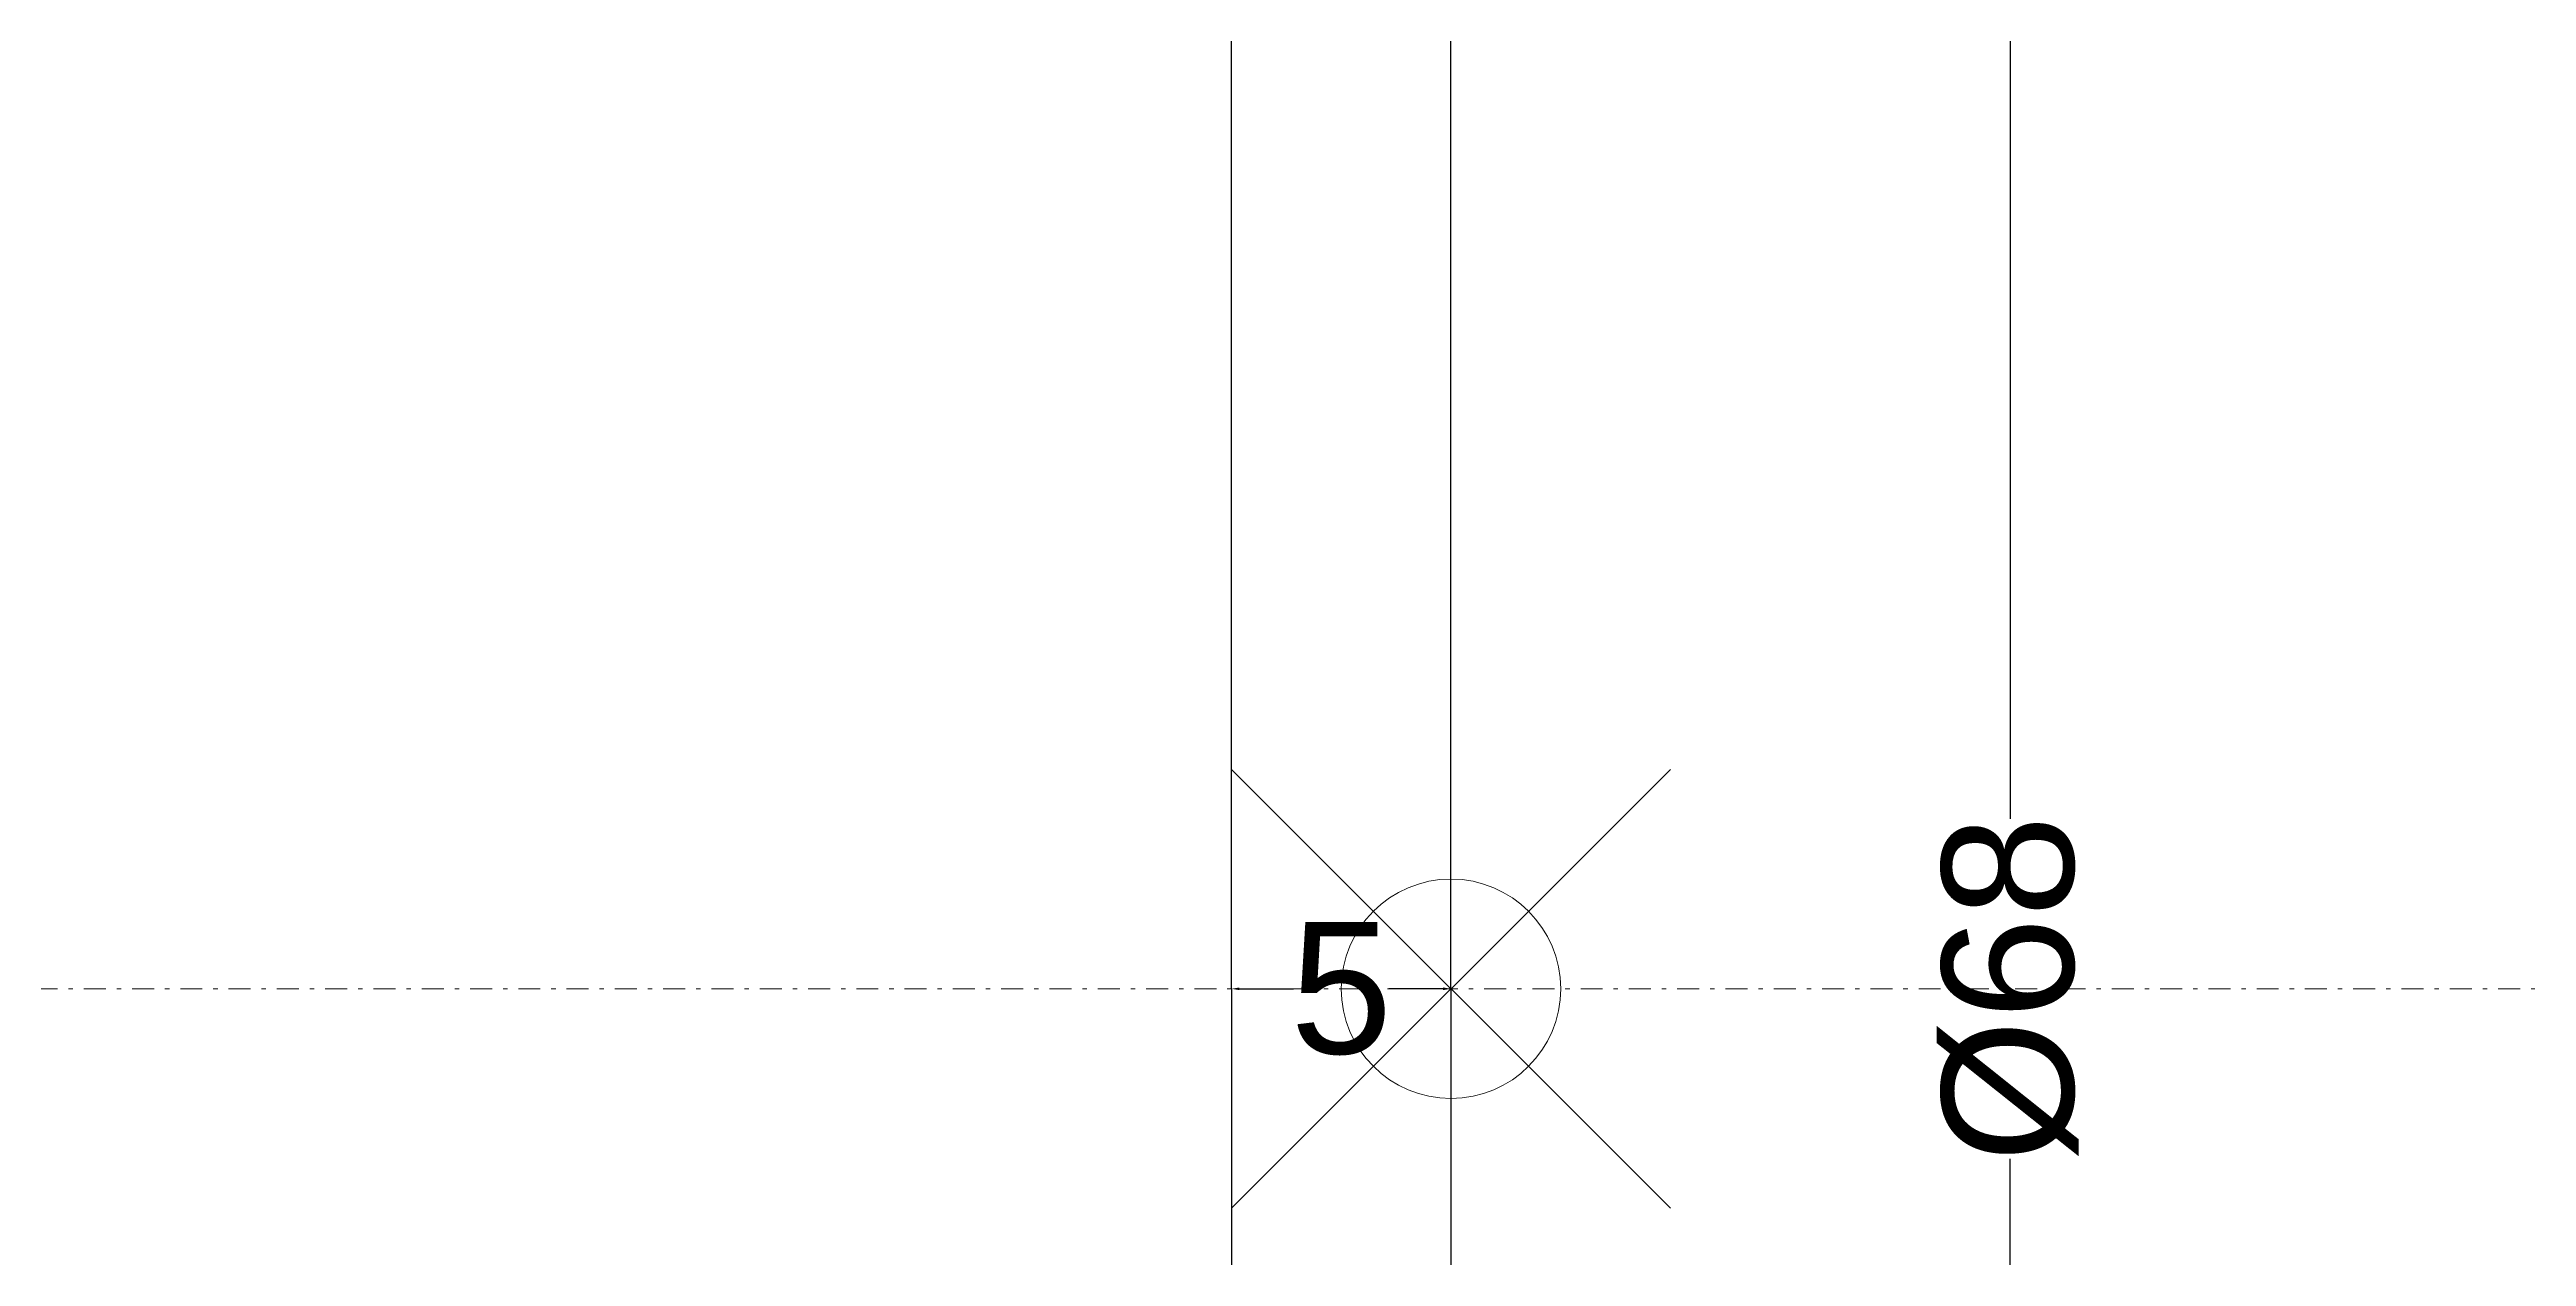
# Model space of a CAD drawing. Header units: inches. Extents: x -20 to 1819, y -457 to 307.
# Drawn here: x 1477.9 to 1534.4, y 163.2 to 190.7 of the extents above; entities that cross this region are included whole.
import ezdxf

# ---------------------------------------------------------------- set-up
doc = ezdxf.new("R2010")
doc.units = ezdxf.units.IN
doc.header["$MEASUREMENT"] = 0
doc.header["$PDMODE"] = 35
doc.header["$PDSIZE"] = 5
doc.linetypes.add('DASHDOT', pattern=[1, 0.5, -0.25, 0, -0.25])
doc.layers.get('0').update_dxf_attribs({"lineweight": 15})
doc.layers.add('AXE', color=7, linetype='DASHDOT', lineweight=15)
doc.layers.add('GROASE', color=7, linetype='Continuous', lineweight=30)
doc.styles.get("Standard").update_dxf_attribs({"font": 'arial.ttf', "height": 3})
doc.dimstyles.get("Standard").update_dxf_attribs({"dimtxt": 0.18, "dimasz": 0.18, "dimexe": 0.18, "dimexo": 0.0625, "dimgap": 0.09, "dimtad": 0, "dimtih": 1, "dimtoh": 1, "dimdec": 4, "dimzin": 0, "dimdsep": 46, "dimtxsty": 'Standard', "dimcen": 0.09, "dimadec": 0, "dimazin": 0, "dimtfac": 1, "dimtdec": 4, "dimtofl": 0, "dimtmove": 0, "dimatfit": 3, "dimfxl": 1, "dimtolj": 1, "dimtzin": 0, "dimarcsym": 0})

# ---------------------------------------------------------------- blocks, each defined once
blk = doc.blocks.new('*D41')
at = {"color": 0, "lineweight": -2, "transparency": 16777216}
for p, q in [((1504.87, 169.324), (1504.87, 169.441)), ((1509.87, 169.324), (1509.87, 169.441)), ((1505.05, 169.261), (1506.285, 169.261)), ((1509.69, 169.261), (1508.454, 169.261))]:
    blk.add_line(p, q, dxfattribs=at)
at = {"color": 0, "transparency": 16777216}
for points in [[(1505.05, 169.291), (1505.05, 169.231), (1504.87, 169.261)], [(1509.69, 169.291), (1509.69, 169.231), (1509.87, 169.261)]]:
    blk.add_solid(points, dxfattribs=at)
at = {"layer": 'Defpoints', "color": 0, "transparency": 16777216}
for p in [(1504.87, 169.261), (1504.87, 169.261), (1509.87, 169.261)]:
    blk.add_point(p, dxfattribs=at)
at = {"color": 0, "transparency": 16777216, "insert": (1507.37, 169.261), "char_height": 3, "attachment_point": 5}
blk.add_mtext('\\A1;5', dxfattribs=at)
blk = doc.blocks.new('*D43')
at = {"color": 0, "lineweight": -2, "transparency": 16777216}
for p, q in [((1510.932, 203.261), (1522.789, 203.261)), ((1522.609, 203.081), (1522.609, 173.135)), ((1522.609, 135.441), (1522.609, 165.388)), ((1510.932, 135.261), (1522.789, 135.261))]:
    blk.add_line(p, q, dxfattribs=at)
at = {"color": 0, "transparency": 16777216}
for points in [[(1522.579, 203.081), (1522.639, 203.081), (1522.609, 203.261)], [(1522.579, 135.441), (1522.639, 135.441), (1522.609, 135.261)]]:
    blk.add_solid(points, dxfattribs=at)
at = {"layer": 'Defpoints', "color": 0, "transparency": 16777216}
for p in [(1510.87, 203.261), (1510.87, 135.261), (1522.609, 135.261)]:
    blk.add_point(p, dxfattribs=at)
at = {"color": 0, "transparency": 16777216, "insert": (1522.609, 169.261), "char_height": 3, "attachment_point": 5, "rotation": 90}
blk.add_mtext('\\A1;%%C68', dxfattribs=at)
blk = doc.blocks.new('*D47')
at = {"color": 0, "lineweight": -2, "transparency": 16777216}
for p, q in [((1504.87, 208.295), (1504.87, 220.816)), ((1506.502, 214.322), (1508.127, 220.387)), ((1508.254, 220.165), (1508.434, 220.165))]:
    blk.add_line(p, q, dxfattribs=at)
for start, end in [(75.8315, 89.1685), (74.1685, 75)]:
    blk.add_arc((1504.87, 208.232), 12.403, start, end, dxfattribs=at)
at = {"color": 0, "transparency": 16777216}
for points in [[(1505.05, 220.604), (1505.05, 220.664), (1504.87, 220.636)], [(1507.913, 220.287), (1507.898, 220.229), (1508.08, 220.213)]]:
    blk.add_solid(points, dxfattribs=at)
at = {"layer": 'Defpoints', "color": 0, "transparency": 16777216}
for p in [(1505.951, 220.588), (1506.485, 214.261), (1504.87, 208.232), (1504.87, 208.232), (1504.87, 169.261)]:
    blk.add_point(p, dxfattribs=at)
at = {"color": 0, "transparency": 16777216, "insert": (1511.325, 220.165), "char_height": 3, "attachment_point": 5}
blk.add_mtext('\\A1;15°', dxfattribs=at)

msp = doc.modelspace()

# ---------------------------------------------------------------- linework, layer by layer
msp.add_point((1509.8699, 169.26129))
at = {"layer": 'AXE'}
msp.add_line((1440.22473, 169.26129), (1763.38079, 169.26129), dxfattribs=at)
at = {"layer": 'GROASE'}
for p, q in [((1504.8699, 169.26129), (1504.8699, 208.23239)), ((1509.8699, 169.26129), (1509.8699, 191.26129)), ((1504.8699, 169.26129), (1504.8699, 130.29019)), ((1509.8699, 169.26129), (1509.8699, 147.26129))]:
    msp.add_line(p, q, dxfattribs=at)

# ---------------------------------------------------------------- dimensions: what is measured, and where the dimension line sits
dim = msp.add_angular_dim_2l(base=(1505.95092, 220.58848), line1=((1504.8699, 169.26129), (1504.8699, 208.23239)), line2=((1504.8699, 208.23239), (1506.48534, 214.26129)), dimstyle='Standard')
dim.commit()
dim.dimension.update_dxf_attribs({"geometry": '*D47', "text_midpoint": (1511.32513, 220.1652)})
dim = msp.add_linear_dim(base=(1522.60863, 135.26129), p1=(1510.8699, 203.26129), p2=(1510.8699, 135.26129), angle=90, text='%%C<>', dimstyle='Standard', override={"dimdec": 0})
dim.commit()
dim.dimension.update_dxf_attribs({"geometry": '*D43', "text_midpoint": (1522.60863, 169.26129), "text_rotation": 90})
dim = msp.add_linear_dim(base=(1504.8699, 169.26129), p1=(1509.8699, 169.26129), p2=(1504.8699, 169.26129), dimstyle='Standard', override={"dimdec": 0})
dim.commit()
dim.dimension.update_dxf_attribs({"geometry": '*D41', "text_midpoint": (1507.3699, 169.26129)})

doc.saveas('drawing.dxf')
